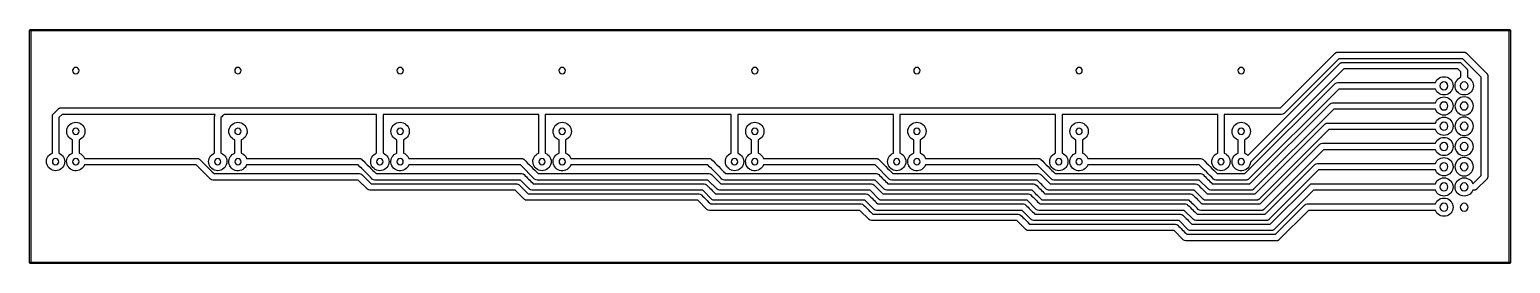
# Model space of a CAD drawing. Extents: x 177 to 363, y 5 to 34.
import ezdxf

# ---------------------------------------------------------------- set-up
doc = ezdxf.new("R2010")
doc.units = 0
for name, color, linetype in [('16', 177, 'CONTINUOUS'), ('20', 30, 'CONTINUOUS'), ('44', 4, 'CONTINUOUS')]:
    doc.layers.add(name, color=color, linetype=linetype)

msp = doc.modelspace()

# ---------------------------------------------------------------- linework, layer by layer
at = {"layer": '16'}
for points in [[(333.71, 24.54), (340.59, 31.41), (340.59, 31.42), (340.6, 31.42), (340.61, 31.43), (340.62, 31.44), (340.63, 31.44), (340.64, 31.45), (340.64, 31.46), (340.65, 31.46), (340.66, 31.47), (340.67, 31.47), (340.68, 31.48), (340.69, 31.48), (340.7, 31.48), (340.71, 31.49), (340.72, 31.49), (340.73, 31.5), (340.74, 31.5), (340.75, 31.5), (340.76, 31.51), (340.76, 31.51), (340.77, 31.51), (340.78, 31.51), (340.79, 31.51), (340.8, 31.52), (340.81, 31.52), (340.82, 31.52), (340.83, 31.52), (340.84, 31.52), (340.85, 31.52), (340.86, 31.52), (356.72, 31.52), (356.73, 31.52), (356.74, 31.52), (356.75, 31.52), (356.77, 31.52), (356.78, 31.52), (356.79, 31.52), (356.8, 31.52), (356.81, 31.52), (356.82, 31.51), (356.83, 31.51), (356.84, 31.51), (356.85, 31.51), (356.86, 31.5), (356.87, 31.5), (356.88, 31.5), (356.89, 31.49), (356.9, 31.49), (356.91, 31.48), (356.92, 31.48), (356.93, 31.47), (356.94, 31.47), (356.95, 31.46), (356.96, 31.46), (356.97, 31.45), (356.98, 31.45), (356.98, 31.44), (356.99, 31.43), (357, 31.43), (357.01, 31.42), (357.02, 31.42), (357.02, 31.41), (359.57, 28.86), (359.58, 28.85), (359.58, 28.85), (359.59, 28.84), (359.6, 28.83), (359.6, 28.82), (359.61, 28.81), (359.62, 28.81), (359.62, 28.8), (359.63, 28.79), (359.63, 28.78), (359.64, 28.77), (359.64, 28.76), (359.65, 28.75), (359.65, 28.74), (359.66, 28.73), (359.66, 28.72), (359.66, 28.72), (359.67, 28.71), (359.67, 28.7), (359.67, 28.69), (359.68, 28.68), (359.68, 28.67), (359.68, 28.66), (359.68, 28.65), (359.68, 28.64), (359.68, 28.63), (359.69, 28.62), (359.69, 28.61), (359.69, 28.6), (359.69, 28.59), (359.69, 28.58), (359.69, 15.9), (359.69, 15.88), (359.69, 15.87), (359.69, 15.86), (359.69, 15.85), (359.69, 15.84), (359.69, 15.83), (359.68, 15.82), (359.68, 15.81), (359.68, 15.8), (359.68, 15.79), (359.68, 15.77), (359.67, 15.76), (359.67, 15.75), (359.67, 15.74), (359.66, 15.73), (359.66, 15.72), (359.65, 15.71), (359.65, 15.7), (359.65, 15.69), (359.64, 15.68), (359.64, 15.68), (359.63, 15.67), (359.63, 15.66), (359.62, 15.65), (359.61, 15.64), (359.61, 15.63), (359.6, 15.62), (359.6, 15.62), (359.59, 15.61), (359.58, 15.6), (359.58, 15.59), (358.3, 14.32), (358.29, 14.31), (358.28, 14.3), (358.28, 14.3), (358.27, 14.29), (358.26, 14.28), (358.25, 14.28), (358.24, 14.27), (358.23, 14.26), (358.23, 14.26), (358.22, 14.25), (358.21, 14.25), (358.2, 14.24), (358.19, 14.24), (358.18, 14.24), (358.17, 14.23), (358.16, 14.23), (358.15, 14.22), (358.14, 14.22), (358.13, 14.22), (358.12, 14.21), (358.11, 14.21), (358.1, 14.21), (358.1, 14.21), (358.09, 14.21), (358.08, 14.2), (358.07, 14.2), (358.06, 14.2), (358.05, 14.2), (358.04, 14.2), (358.03, 14.2), (358.02, 14.2), (358.01, 14.2), (357.82, 14.2, -5.476863), (357.82, 15.01), (357.84, 15.01), (358.88, 16.04), (358.88, 28.41), (356.57, 30.71), (341.04, 30.71), (334.17, 23.84, -0.211999), (333.86, 23.72, -0.000025), (326.67, 23.72), (326.67, 18.86, -5.476863), (325.86, 18.86), (325.86, 23.72, -0.000442), (325.63, 23.72), (306.35, 23.72), (306.35, 18.86, -5.476885), (305.54, 18.86), (305.54, 23.72), (286.03, 23.72), (286.03, 18.86, -5.476885), (285.22, 18.86), (285.22, 23.72), (265.71, 23.72), (265.71, 18.86, -5.476885), (264.9, 18.86), (264.9, 23.72), (241.58, 23.72), (241.58, 18.86, -5.476885), (240.77, 18.86), (240.77, 23.72), (221.26, 23.72), (221.26, 18.86, -5.476885), (220.45, 18.86), (220.45, 23.72), (201.34, 23.72, -0.000104), (200.94, 23.33), (200.94, 18.86, -5.476927), (200.13, 18.86, -0.000018), (200.13, 23.47), (200.2, 23.72), (181.02, 23.72), (180.62, 23.33), (180.62, 18.86, -5.476863), (179.81, 18.86), (179.81, 23.5, -0.211926), (179.94, 23.8), (180.57, 24.42), (180.57, 24.43), (180.58, 24.44), (180.59, 24.44), (180.6, 24.45), (180.6, 24.46), (180.61, 24.46), (180.62, 24.47), (180.63, 24.47), (180.64, 24.48), (180.65, 24.48), (180.66, 24.49), (180.67, 24.49), (180.68, 24.5), (180.69, 24.5), (180.69, 24.51), (180.71, 24.51), (180.72, 24.51), (180.73, 24.52), (180.74, 24.52), (180.75, 24.52), (180.76, 24.53), (180.77, 24.53), (180.78, 24.53), (180.79, 24.53), (180.8, 24.53), (180.81, 24.54), (180.82, 24.54), (180.83, 24.54), (180.85, 24.54), (180.86, 24.54), (180.87, 24.54, -0.000012), (201.15, 24.54), (201.19, 24.54, -0.000011), (220.83, 24.54), (220.87, 24.54, -0.00001), (241.15, 24.54), (241.19, 24.54, -0.000008), (265.28, 24.54), (265.32, 24.54, -0.00001), (285.6, 24.54), (285.64, 24.54, -0.00001), (305.92, 24.54), (305.96, 24.54, -0.000005), (325.63, 24.54), (326.26, 24.54), (333.71, 24.54)], [(329.64, 18.56), (341.22, 30.14), (341.23, 30.15), (341.24, 30.15), (341.25, 30.16), (341.25, 30.17), (341.26, 30.17), (341.27, 30.18), (341.28, 30.19), (341.29, 30.19), (341.3, 30.2), (341.31, 30.2), (341.32, 30.21), (341.32, 30.21), (341.33, 30.21), (341.34, 30.22), (341.35, 30.22), (341.36, 30.23), (341.37, 30.23), (341.38, 30.23), (341.39, 30.24), (341.4, 30.24), (341.41, 30.24), (341.42, 30.24), (341.43, 30.24), (341.44, 30.25), (341.45, 30.25), (341.46, 30.25), (341.47, 30.25), (341.47, 30.25), (341.48, 30.25), (341.49, 30.25), (341.5, 30.25), (356.11, 30.25, -0.211926), (356.41, 30.12), (357.04, 29.49), (357.04, 29.48), (357.05, 29.47), (357.06, 29.47), (357.06, 29.46), (357.07, 29.45), (357.08, 29.44), (357.08, 29.43), (357.09, 29.42), (357.09, 29.41), (357.1, 29.41), (357.1, 29.4), (357.11, 29.39), (357.11, 29.38), (357.12, 29.37), (357.12, 29.36), (357.12, 29.35), (357.13, 29.34), (357.13, 29.33), (357.13, 29.32), (357.14, 29.31), (357.14, 29.3), (357.14, 29.29), (357.14, 29.28), (357.14, 29.27), (357.14, 29.27), (357.15, 29.26), (357.15, 29.25), (357.15, 29.24), (357.15, 29.23), (357.15, 29.22), (357.15, 29.21), (357.15, 28.38, -5.476863), (356.34, 28.38), (356.34, 29.04), (355.94, 29.44), (341.67, 29.44), (329.95, 17.72, -1.846534), (328.4, 18.86, -0.000012), (328.4, 20.51, -5.47698), (329.21, 20.51), (329.21, 18.86, -0.115821), (329.64, 18.56)], [(340.89, 27.71), (353.13, 27.71, -5.476874), (353.13, 26.9), (341.04, 26.9), (329.72, 15.58), (329.71, 15.57), (329.7, 15.57), (329.69, 15.56), (329.68, 15.55), (329.68, 15.55), (329.67, 15.54), (329.66, 15.53), (329.65, 15.53), (329.64, 15.52), (329.63, 15.52), (329.62, 15.51), (329.61, 15.51), (329.61, 15.51), (329.6, 15.5), (329.59, 15.5), (329.58, 15.49), (329.57, 15.49), (329.56, 15.49), (329.55, 15.48), (329.54, 15.48), (329.53, 15.48), (329.52, 15.48), (329.51, 15.48), (329.5, 15.47), (329.49, 15.47), (329.48, 15.47), (329.47, 15.47), (329.46, 15.47), (329.46, 15.47), (329.45, 15.47), (329.44, 15.47), (325.63, 15.47, -0.211926), (325.32, 15.6, -0.000059), (323.55, 17.37), (309.56, 17.37, -1.549016), (308.08, 18.86), (308.08, 20.51, -5.476863), (308.89, 20.51), (308.89, 18.86, -0.215341), (309.56, 18.19), (323.72, 18.19, -0.211926), (324.02, 18.05, -0.000059), (325.8, 16.28), (329.27, 16.28), (340.58, 27.59, -0.211999), (340.89, 27.71)], [(340.25, 25.17), (353.13, 25.17, -5.476873), (353.13, 24.36), (340.4, 24.36), (330.35, 14.31), (330.34, 14.3), (330.34, 14.3), (330.33, 14.29), (330.32, 14.28), (330.31, 14.28), (330.3, 14.27), (330.29, 14.26), (330.29, 14.26), (330.28, 14.25), (330.27, 14.25), (330.26, 14.24), (330.25, 14.24), (330.24, 14.24), (330.23, 14.23), (330.22, 14.23), (330.21, 14.22), (330.2, 14.22), (330.19, 14.22), (330.18, 14.21), (330.17, 14.21), (330.16, 14.21), (330.16, 14.21), (330.15, 14.21), (330.14, 14.2), (330.13, 14.2), (330.12, 14.2), (330.11, 14.2), (330.1, 14.2), (330.09, 14.2), (330.08, 14.2), (325.01, 14.2, -0.211999), (324.7, 14.32), (323.55, 15.47, -0.000007), (305.33, 15.47, -0.211999), (305.02, 15.59), (303.23, 17.37), (289.24, 17.37, -1.548961), (287.76, 18.86, -0.000012), (287.76, 20.51, -5.47698), (288.57, 20.51), (288.57, 18.86, -0.215342), (289.24, 18.19), (303.41, 18.19), (303.42, 18.19), (303.43, 18.19), (303.44, 18.18), (303.45, 18.18), (303.46, 18.18), (303.47, 18.18), (303.48, 18.18), (303.49, 18.18), (303.5, 18.17), (303.51, 18.17), (303.52, 18.17), (303.53, 18.17), (303.54, 18.16), (303.55, 18.16), (303.56, 18.15), (303.57, 18.15), (303.58, 18.15), (303.59, 18.14), (303.6, 18.13), (303.61, 18.13), (303.62, 18.12), (303.63, 18.12), (303.64, 18.11), (303.65, 18.1), (303.66, 18.1), (303.66, 18.09), (303.67, 18.08), (303.68, 18.08), (303.69, 18.07), (303.7, 18.06), (303.7, 18.05, -0.000063), (305.48, 16.28), (323.72, 16.28, -0.211926), (324.02, 16.15, -0.0001), (325.16, 15.01), (329.9, 15.01), (339.94, 25.05, -0.211999), (340.25, 25.17)], [(182.35, 20.51, -5.47698), (183.16, 20.51), (183.16, 18.86, -0.215342), (183.83, 18.19), (198, 18.19), (198.01, 18.19), (198.02, 18.19), (198.03, 18.18), (198.04, 18.18), (198.05, 18.18), (198.06, 18.18), (198.07, 18.18), (198.08, 18.18), (198.09, 18.17), (198.1, 18.17), (198.11, 18.17), (198.12, 18.17), (198.13, 18.16), (198.14, 18.16), (198.15, 18.15), (198.16, 18.15), (198.17, 18.15), (198.18, 18.14), (198.19, 18.13), (198.2, 18.13), (198.21, 18.12), (198.22, 18.12), (198.23, 18.11), (198.24, 18.1), (198.25, 18.1), (198.25, 18.09), (198.26, 18.08), (198.27, 18.08), (198.28, 18.07), (198.29, 18.06), (198.29, 18.05, -0.000063), (200.07, 16.28), (218.31, 16.28, -0.211926), (218.61, 16.15, -0.0001), (219.75, 15.01), (238, 15.01, -0.211926), (238.3, 14.88, -0.0001), (239.44, 13.74), (260.86, 13.74, -0.211926), (261.16, 13.61, -0.0001), (262.3, 12.47), (281.18, 12.47, -0.211926), (281.48, 12.34, -0.0001), (282.62, 11.2), (300.86, 11.2, -0.211926), (301.16, 11.07, -0.0001), (302.3, 9.93), (320.55, 9.93, -0.211926), (320.85, 9.8, -0.0001), (321.99, 8.66), (333.08, 8.66), (336.77, 12.35, -0.211999), (337.08, 12.47), (353.13, 12.47, -5.476869), (353.13, 11.66), (337.23, 11.66), (333.53, 7.96), (333.52, 7.95), (333.51, 7.95), (333.5, 7.94), (333.49, 7.93), (333.49, 7.93), (333.48, 7.92), (333.47, 7.91), (333.46, 7.91), (333.45, 7.9), (333.44, 7.9), (333.43, 7.89), (333.42, 7.89), (333.42, 7.89), (333.41, 7.88), (333.4, 7.88), (333.39, 7.87), (333.38, 7.87), (333.37, 7.87), (333.36, 7.86), (333.35, 7.86), (333.34, 7.86), (333.33, 7.86), (333.32, 7.86), (333.31, 7.85), (333.3, 7.85), (333.29, 7.85), (333.28, 7.85), (333.27, 7.85), (333.27, 7.85), (333.26, 7.85), (321.84, 7.85, -0.211999), (321.53, 7.97), (320.38, 9.12, -0.000007), (302.15, 9.12, -0.211999), (301.84, 9.24), (300.69, 10.39, -0.000007), (282.47, 10.39, -0.211998), (282.16, 10.51), (281.01, 11.66, -0.000007), (262.15, 11.66, -0.211999), (261.84, 11.78), (260.69, 12.93, -0.000006), (239.29, 12.93, -0.211999), (238.98, 13.05), (237.83, 14.2, -0.000007), (219.6, 14.2, -0.211999), (219.29, 14.32), (218.14, 15.47, -0.000007), (199.92, 15.47, -0.211999), (199.61, 15.59), (197.82, 17.37), (183.83, 17.37, -1.548961), (182.35, 18.86, -0.000012), (182.35, 20.51)], [(202.67, 20.51, -5.47698), (203.48, 20.51), (203.48, 18.86, -0.215342), (204.15, 18.19), (218.32, 18.19), (218.33, 18.19), (218.34, 18.19), (218.35, 18.18), (218.36, 18.18), (218.37, 18.18), (218.38, 18.18), (218.39, 18.18), (218.4, 18.18), (218.41, 18.17), (218.42, 18.17), (218.43, 18.17), (218.44, 18.17), (218.45, 18.16), (218.46, 18.16), (218.47, 18.15), (218.48, 18.15), (218.49, 18.15), (218.5, 18.14), (218.51, 18.13), (218.52, 18.13), (218.53, 18.12), (218.54, 18.12), (218.55, 18.11), (218.56, 18.1), (218.57, 18.1), (218.57, 18.09), (218.58, 18.08), (218.59, 18.08), (218.6, 18.07), (218.61, 18.06), (218.61, 18.05, -0.000059), (220.39, 16.28), (238.63, 16.28, -0.211926), (238.93, 16.15, -0.0001), (240.07, 15.01), (261.49, 15.01, -0.211926), (261.79, 14.88, -0.0001), (262.93, 13.74), (281.81, 13.74, -0.211926), (282.11, 13.61, -0.0001), (283.25, 12.47), (301.5, 12.47, -0.211926), (301.8, 12.34, -0.0001), (302.94, 11.2), (321.18, 11.2, -0.211926), (321.48, 11.07, -0.0001), (322.62, 9.93), (332.44, 9.93), (337.4, 14.89, -0.211999), (337.71, 15.01), (353.13, 15.01, -5.47687), (353.13, 14.2), (337.86, 14.2), (332.89, 9.23), (332.88, 9.22), (332.88, 9.22), (332.87, 9.21), (332.86, 9.2), (332.85, 9.2), (332.84, 9.19), (332.83, 9.18), (332.83, 9.18), (332.82, 9.17), (332.81, 9.17), (332.8, 9.16), (332.79, 9.16), (332.78, 9.16), (332.77, 9.15), (332.76, 9.15), (332.75, 9.14), (332.74, 9.14), (332.73, 9.14), (332.72, 9.13), (332.71, 9.13), (332.7, 9.13), (332.7, 9.13), (332.69, 9.13), (332.68, 9.12), (332.67, 9.12), (332.66, 9.12), (332.65, 9.12), (332.64, 9.12), (332.63, 9.12), (332.62, 9.12), (322.47, 9.12, -0.211999), (322.16, 9.24), (321.01, 10.39, -0.000007), (302.79, 10.39, -0.211999), (302.48, 10.51), (301.33, 11.66, -0.000007), (283.1, 11.66, -0.211999), (282.79, 11.78), (281.64, 12.93, -0.000007), (262.78, 12.93, -0.211999), (262.47, 13.05), (261.32, 14.2, -0.000006), (239.92, 14.2, -0.211999), (239.61, 14.32), (238.46, 15.47), (220.22, 15.47, -0.211926), (219.91, 15.6, -0.000059), (218.14, 17.37), (204.15, 17.37, -1.548961), (202.67, 18.86, -0.000012), (202.67, 20.51)], [(222.99, 20.51, -5.47698), (223.8, 20.51), (223.8, 18.86, -0.215342), (224.47, 18.19), (238.64, 18.19), (238.65, 18.19), (238.66, 18.19), (238.67, 18.18), (238.68, 18.18), (238.69, 18.18), (238.7, 18.18), (238.71, 18.18), (238.72, 18.18), (238.73, 18.17), (238.74, 18.17), (238.75, 18.17), (238.76, 18.17), (238.77, 18.16), (238.78, 18.16), (238.79, 18.15), (238.8, 18.15), (238.81, 18.15), (238.82, 18.14), (238.83, 18.13), (238.84, 18.13), (238.85, 18.12), (238.86, 18.12), (238.87, 18.11), (238.88, 18.1), (238.89, 18.1), (238.89, 18.09), (238.9, 18.08), (238.91, 18.08), (238.92, 18.07), (238.93, 18.06), (238.93, 18.05, -0.000063), (240.71, 16.28), (262.13, 16.28, -0.211926), (262.43, 16.15, -0.0001), (263.57, 15.01), (282.45, 15.01, -0.211926), (282.75, 14.88, -0.0001), (283.89, 13.74), (302.13, 13.74, -0.211926), (302.43, 13.61, -0.0001), (303.57, 12.47), (321.82, 12.47, -0.211926), (322.12, 12.34, -0.0001), (323.26, 11.2), (331.81, 11.2), (338.04, 17.43, -0.211999), (338.35, 17.55), (353.13, 17.55, -5.476871), (353.13, 16.74), (338.5, 16.74), (332.26, 10.5), (332.25, 10.49), (332.24, 10.49), (332.23, 10.48), (332.22, 10.47), (332.22, 10.47), (332.21, 10.46), (332.2, 10.45), (332.19, 10.45), (332.18, 10.44), (332.17, 10.44), (332.16, 10.43), (332.15, 10.43), (332.15, 10.43), (332.14, 10.42), (332.13, 10.42), (332.12, 10.41), (332.11, 10.41), (332.1, 10.41), (332.09, 10.4), (332.08, 10.4), (332.07, 10.4), (332.06, 10.4), (332.05, 10.4), (332.04, 10.39), (332.03, 10.39), (332.02, 10.39), (332.01, 10.39), (332, 10.39), (332, 10.39), (331.99, 10.39), (323.11, 10.39, -0.211999), (322.8, 10.51), (321.65, 11.66, -0.000007), (303.42, 11.66, -0.211999), (303.11, 11.78), (301.96, 12.93, -0.000007), (283.74, 12.93, -0.211999), (283.43, 13.05), (282.28, 14.2, -0.000007), (263.42, 14.2, -0.211999), (263.11, 14.32), (261.96, 15.47, -0.000006), (240.56, 15.47, -0.211999), (240.25, 15.59), (238.46, 17.37), (224.47, 17.37, -1.548961), (222.99, 18.86, -0.000012), (222.99, 20.51)], [(243.31, 20.51, -5.47698), (244.12, 20.51), (244.12, 18.86, -0.215342), (244.79, 18.19), (262.14, 18.19), (262.15, 18.19), (262.16, 18.19), (262.17, 18.18), (262.18, 18.18), (262.19, 18.18), (262.2, 18.18), (262.21, 18.18), (262.22, 18.18), (262.23, 18.17), (262.24, 18.17), (262.25, 18.17), (262.26, 18.17), (262.27, 18.16), (262.28, 18.16), (262.29, 18.15), (262.3, 18.15), (262.31, 18.15), (262.32, 18.14), (262.33, 18.13), (262.33, 18.13), (262.34, 18.12), (262.35, 18.12), (262.36, 18.11), (262.37, 18.1), (262.38, 18.1), (262.39, 18.09), (262.4, 18.08), (262.41, 18.08), (262.41, 18.07), (262.42, 18.06), (262.43, 18.05, -0.000059), (264.2, 16.28), (283.08, 16.28, -0.211926), (283.38, 16.15, -0.0001), (284.52, 15.01), (302.77, 15.01, -0.211926), (303.07, 14.88, -0.000092), (304.21, 13.74), (322.45, 13.74, -0.211926), (322.75, 13.61, -0.000092), (323.89, 12.47), (331.17, 12.47), (338.67, 19.97, -0.211999), (338.98, 20.09), (353.13, 20.09, -5.476871), (353.13, 19.28), (339.13, 19.28), (331.62, 11.77), (331.61, 11.76), (331.61, 11.76), (331.6, 11.75), (331.59, 11.74), (331.58, 11.74), (331.57, 11.73), (331.56, 11.72), (331.56, 11.72), (331.55, 11.71), (331.54, 11.71), (331.53, 11.7), (331.52, 11.7), (331.51, 11.7), (331.5, 11.69), (331.49, 11.69), (331.48, 11.68), (331.47, 11.68), (331.46, 11.68), (331.45, 11.67), (331.44, 11.67), (331.43, 11.67), (331.43, 11.67), (331.42, 11.67), (331.41, 11.66), (331.4, 11.66), (331.39, 11.66), (331.38, 11.66), (331.37, 11.66), (331.36, 11.66), (331.35, 11.66), (331.34, 11.66), (323.72, 11.66, -0.211926), (323.42, 11.79, -0.000092), (322.28, 12.93), (304.04, 12.93, -0.211926), (303.73, 13.06, -0.000092), (302.6, 14.2, -0.000007), (284.37, 14.2, -0.211999), (284.06, 14.32), (282.91, 15.47), (264.03, 15.47, -0.211926), (263.73, 15.6, -0.000059), (261.96, 17.37), (244.79, 17.37, -1.548961), (243.31, 18.86, -0.000012), (243.31, 20.51)], [(339.62, 22.63), (353.13, 22.63, -5.476872), (353.13, 21.82), (339.77, 21.82), (330.99, 13.04), (330.98, 13.03), (330.97, 13.03), (330.96, 13.02), (330.95, 13.01), (330.95, 13.01), (330.94, 13), (330.93, 12.99), (330.92, 12.99), (330.91, 12.98), (330.9, 12.98), (330.89, 12.97), (330.88, 12.97), (330.88, 12.97), (330.87, 12.96), (330.86, 12.96), (330.85, 12.95), (330.84, 12.95), (330.83, 12.95), (330.82, 12.94), (330.81, 12.94), (330.8, 12.94), (330.79, 12.94), (330.78, 12.94), (330.77, 12.93), (330.76, 12.93), (330.75, 12.93), (330.74, 12.93), (330.73, 12.93), (330.73, 12.93), (330.72, 12.93), (324.38, 12.93, -0.211999), (324.07, 13.05), (322.92, 14.2), (304.67, 14.2, -0.211926), (304.37, 14.33, -0.000092), (303.23, 15.47, -0.000007), (285.01, 15.47, -0.211999), (284.7, 15.59), (282.91, 17.37), (268.92, 17.37, -1.548961), (267.44, 18.86, -0.000012), (267.44, 20.51, -5.47698), (268.25, 20.51), (268.25, 18.86, -0.215342), (268.92, 18.19), (283.09, 18.19), (283.1, 18.19), (283.11, 18.19), (283.12, 18.18), (283.13, 18.18), (283.14, 18.18), (283.15, 18.18), (283.16, 18.18), (283.17, 18.18), (283.18, 18.17), (283.19, 18.17), (283.2, 18.17), (283.21, 18.17), (283.22, 18.16), (283.23, 18.16), (283.24, 18.15), (283.25, 18.15), (283.26, 18.15), (283.27, 18.14), (283.28, 18.13), (283.29, 18.13), (283.3, 18.12), (283.31, 18.12), (283.32, 18.11), (283.33, 18.1), (283.34, 18.1), (283.34, 18.09), (283.35, 18.08), (283.36, 18.08), (283.37, 18.07), (283.38, 18.06), (283.38, 18.05, -0.000063), (285.16, 16.28), (303.4, 16.28, -0.211926), (303.7, 16.15, -0.000092), (304.84, 15.01), (323.09, 15.01, -0.211926), (323.39, 14.88, -0.0001), (324.53, 13.74), (330.54, 13.74), (339.31, 22.51, -0.211999), (339.62, 22.63)]]:
    msp.add_lwpolyline(points, format="xyb", dxfattribs=at)
at = {"layer": '16', "extrusion": (0, 0, -1)}
for centre in [(-356.74, 24.77), (-356.74, 22.23), (-356.74, 19.68), (-356.74, 17.14)]:
    msp.add_circle(centre, 1.15, dxfattribs=at)
at = {"layer": '20'}
for points in [[(177.11, 5.08, -1), (176.96, 5.08), (176.96, 34.29, -1), (177.11, 34.29), (177.11, 5.08)], [(177.04, 34.21, -1), (177.04, 34.37), (362.46, 34.37, -1), (362.46, 34.21), (177.04, 34.21)], [(362.38, 34.29, -1), (362.53, 34.29), (362.53, 5.08, -1), (362.38, 5.08), (362.38, 34.29)], [(362.46, 5.16, -1), (362.46, 5), (177.04, 5, -1), (177.04, 5.16), (362.46, 5.16)]]:
    msp.add_lwpolyline(points, format="xyb", dxfattribs=at)
at = {"layer": '44', "extrusion": (0, 0, -1)}
for centre, radius in [((-182.75, 29.21), 0.406), ((-203.07, 29.21), 0.406), ((-223.39, 29.21), 0.406), ((-243.71, 29.21), 0.406), ((-267.84, 29.21), 0.406), ((-288.16, 29.21), 0.406), ((-308.48, 29.21), 0.406), ((-328.8, 29.21), 0.406), ((-354.2, 27.3), 0.5), ((-356.74, 27.3), 0.5), ((-354.2, 24.77), 0.5), ((-356.74, 24.77), 0.5), ((-354.2, 22.23), 0.5), ((-356.74, 22.23), 0.5), ((-182.75, 21.59), 0.406), ((-203.07, 21.59), 0.406), ((-223.39, 21.59), 0.406), ((-243.71, 21.59), 0.406), ((-267.84, 21.59), 0.406), ((-288.16, 21.59), 0.406), ((-308.48, 21.59), 0.406), ((-328.8, 21.59), 0.406), ((-354.2, 19.68), 0.5), ((-356.74, 19.68), 0.5), ((-180.21, 17.78), 0.4), ((-182.75, 17.78), 0.4), ((-200.53, 17.78), 0.4), ((-203.07, 17.78), 0.4), ((-220.85, 17.78), 0.4), ((-223.39, 17.78), 0.4), ((-241.17, 17.78), 0.4), ((-243.71, 17.78), 0.4), ((-265.3, 17.78), 0.4), ((-267.84, 17.78), 0.4), ((-285.62, 17.78), 0.4), ((-288.16, 17.78), 0.4), ((-305.94, 17.78), 0.4), ((-308.48, 17.78), 0.4), ((-326.26, 17.78), 0.4), ((-328.8, 17.78), 0.4), ((-354.2, 17.14), 0.5), ((-356.74, 17.14), 0.5), ((-354.2, 14.61), 0.5), ((-356.74, 14.61), 0.5), ((-354.2, 12.06), 0.5), ((-356.74, 12.06), 0.5)]:
    msp.add_circle(centre, radius, dxfattribs=at)

doc.saveas('drawing.dxf')
